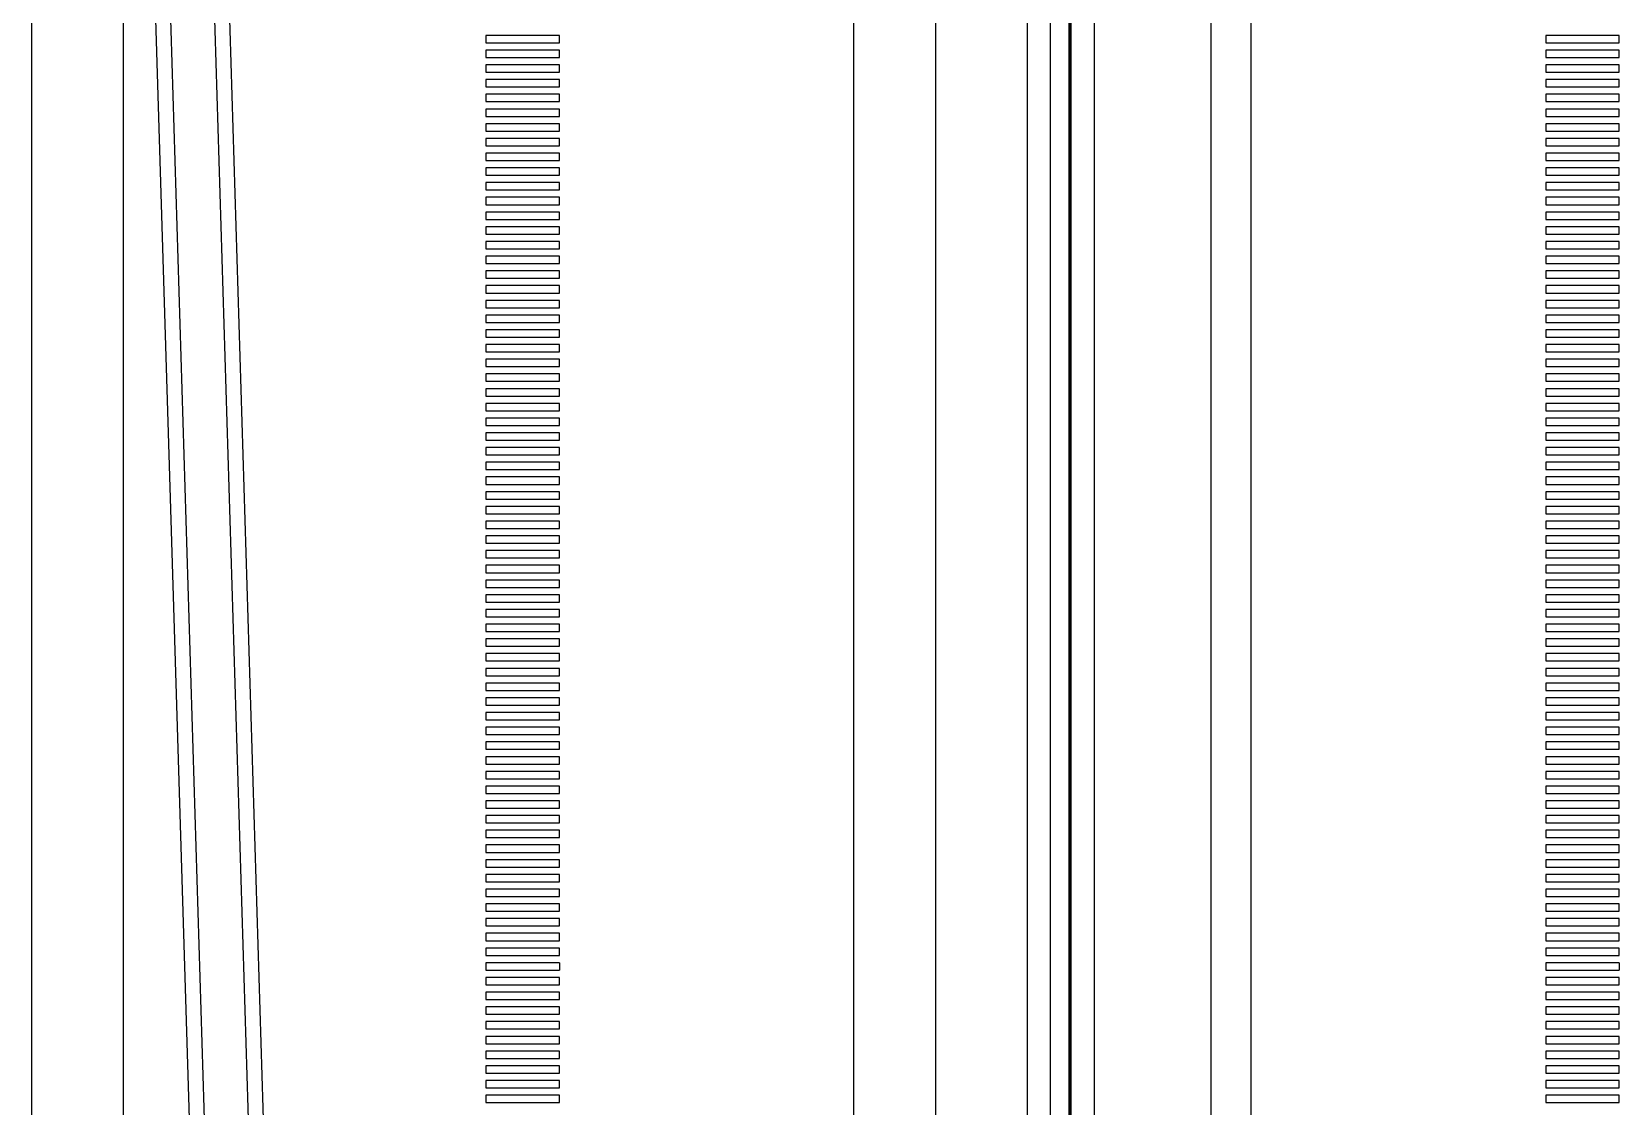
# Paper-space layout 'D' of a CAD drawing. Header units: inches. Extents: x 0 to 136, y 0 to 88.
# Drawn here: x 20.59 to 26.25, y 60.6 to 64.43 of the extents above; entities that cross this region are included whole.
import ezdxf

# ---------------------------------------------------------------- set-up
doc = ezdxf.new("R2010")
doc.units = ezdxf.units.IN
doc.header["$LTSCALE"] = 4
doc.header["$MEASUREMENT"] = 0

psp = doc.layouts.new('D')

# ---------------------------------------------------------------- linework, layer by layer
at = {"color": 7, "linetype": 'Continuous', "lineweight": 25}
for p, q in [((20.5911, 48.8047), (20.5911, 79.7233)), ((24.1428, 49.8332), (24.1428, 79.7233)), ((24.2906, 49.0252), (24.2906, 79.7233)), ((24.2973, 79.7233), (24.2973, 49.0252)), ((24.2973, 49.0252), (24.2973, 79.7233)), ((24.3806, 79.7233), (24.3806, 49.0252)), ((23.8154, 49.8332), (23.8154, 79.6708)), ((24.2228, 79.1984), (24.2228, 49.0147)), ((24.2906, 79.1984), (24.2906, 49.0147)), ((20.9185, 48.2798), (20.9185, 76.0289)), ((20.9425, 76.0285), (21.6917, 51.5595)), ((23.5231, 48.6199), (23.5231, 76.0048)), ((24.7973, 49.0252), (24.7973, 76.0272)), ((24.9404, 48.6199), (24.9404, 76.0247)), ((21.6393, 51.5579), (20.9185, 75.0968)), ((20.9185, 69.9512), (21.4819, 51.553)), ((21.4294, 51.5514), (20.9185, 68.236)), ((22.4732, 64.4204), (22.2107, 64.4204)), ((22.2107, 64.4204), (22.2107, 64.3941)), ((22.4732, 64.4204), (22.2107, 64.4204)), ((22.2107, 64.3941), (22.4732, 64.3941)), ((22.4732, 64.3941), (22.4732, 64.4204)), ((26.2527, 64.4204), (25.9903, 64.4204)), ((25.9903, 64.4204), (25.9903, 64.3941)), ((26.2527, 64.4204), (25.9903, 64.4204)), ((25.9903, 64.3941), (26.2527, 64.3941)), ((26.2527, 64.3941), (26.2527, 64.4204)), ((22.4732, 64.3679), (22.2107, 64.3679)), ((22.2107, 64.3679), (22.2107, 64.3416)), ((22.4732, 64.3679), (22.2107, 64.3679)), ((22.2107, 64.3416), (22.4732, 64.3416)), ((22.4732, 64.3416), (22.4732, 64.3679)), ((26.2527, 64.3679), (25.9903, 64.3679)), ((25.9903, 64.3679), (25.9903, 64.3416)), ((26.2527, 64.3679), (25.9903, 64.3679)), ((25.9903, 64.3416), (26.2527, 64.3416)), ((26.2527, 64.3416), (26.2527, 64.3679)), ((22.4732, 64.3154), (22.2107, 64.3154)), ((22.2107, 64.3154), (22.2107, 64.2891)), ((22.4732, 64.3154), (22.2107, 64.3154)), ((22.2107, 64.2891), (22.4732, 64.2891)), ((22.4732, 64.2629), (22.2107, 64.2629)), ((22.2107, 64.2629), (22.2107, 64.2367)), ((22.4732, 64.2629), (22.2107, 64.2629)), ((22.4732, 64.2891), (22.4732, 64.3154)), ((22.4732, 64.2367), (22.4732, 64.2629)), ((26.2527, 64.3154), (25.9903, 64.3154)), ((25.9903, 64.3154), (25.9903, 64.2891)), ((26.2527, 64.3154), (25.9903, 64.3154)), ((25.9903, 64.2891), (26.2527, 64.2891)), ((26.2527, 64.2629), (25.9903, 64.2629)), ((25.9903, 64.2629), (25.9903, 64.2367)), ((26.2527, 64.2629), (25.9903, 64.2629)), ((26.2527, 64.2891), (26.2527, 64.3154)), ((26.2527, 64.2367), (26.2527, 64.2629)), ((22.2107, 64.2367), (22.4732, 64.2367)), ((22.4732, 64.2104), (22.2107, 64.2104)), ((22.2107, 64.2104), (22.2107, 64.1842)), ((22.4732, 64.2104), (22.2107, 64.2104)), ((22.4732, 64.1842), (22.4732, 64.2104)), ((25.9903, 64.2367), (26.2527, 64.2367)), ((26.2527, 64.2104), (25.9903, 64.2104)), ((25.9903, 64.2104), (25.9903, 64.1842)), ((26.2527, 64.2104), (25.9903, 64.2104)), ((26.2527, 64.1842), (26.2527, 64.2104)), ((22.2107, 64.1842), (22.4732, 64.1842)), ((22.4732, 64.1579), (22.2107, 64.1579)), ((22.2107, 64.1579), (22.2107, 64.1317)), ((22.4732, 64.1579), (22.2107, 64.1579)), ((22.4732, 64.1317), (22.4732, 64.1579)), ((25.9903, 64.1842), (26.2527, 64.1842)), ((26.2527, 64.1579), (25.9903, 64.1579)), ((25.9903, 64.1579), (25.9903, 64.1317)), ((26.2527, 64.1579), (25.9903, 64.1579)), ((26.2527, 64.1317), (26.2527, 64.1579)), ((22.2107, 64.1317), (22.4732, 64.1317)), ((22.4732, 64.1054), (22.2107, 64.1054)), ((22.2107, 64.1054), (22.2107, 64.0792)), ((22.4732, 64.1054), (22.2107, 64.1054)), ((22.4732, 64.0792), (22.4732, 64.1054)), ((25.9903, 64.1317), (26.2527, 64.1317)), ((26.2527, 64.1054), (25.9903, 64.1054)), ((25.9903, 64.1054), (25.9903, 64.0792)), ((26.2527, 64.1054), (25.9903, 64.1054)), ((26.2527, 64.0792), (26.2527, 64.1054)), ((22.2107, 64.0792), (22.4732, 64.0792)), ((22.4732, 64.0529), (22.2107, 64.0529)), ((22.2107, 64.0529), (22.2107, 64.0267)), ((22.4732, 64.0529), (22.2107, 64.0529)), ((22.4732, 64.0267), (22.4732, 64.0529)), ((25.9903, 64.0792), (26.2527, 64.0792)), ((26.2527, 64.0529), (25.9903, 64.0529)), ((25.9903, 64.0529), (25.9903, 64.0267)), ((26.2527, 64.0529), (25.9903, 64.0529)), ((26.2527, 64.0267), (26.2527, 64.0529)), ((22.2107, 64.0267), (22.4732, 64.0267)), ((22.4732, 64.0004), (22.2107, 64.0004)), ((22.2107, 64.0004), (22.2107, 63.9742)), ((22.4732, 64.0004), (22.2107, 64.0004)), ((22.4732, 63.9742), (22.4732, 64.0004)), ((25.9903, 64.0267), (26.2527, 64.0267)), ((26.2527, 64.0004), (25.9903, 64.0004)), ((25.9903, 64.0004), (25.9903, 63.9742)), ((26.2527, 64.0004), (25.9903, 64.0004)), ((26.2527, 63.9742), (26.2527, 64.0004)), ((22.2107, 63.9742), (22.4732, 63.9742)), ((22.4732, 63.9479), (22.2107, 63.9479)), ((22.2107, 63.9479), (22.2107, 63.9217)), ((22.4732, 63.9479), (22.2107, 63.9479)), ((22.2107, 63.9217), (22.4732, 63.9217)), ((22.4732, 63.9217), (22.4732, 63.9479)), ((25.9903, 63.9742), (26.2527, 63.9742)), ((26.2527, 63.9479), (25.9903, 63.9479)), ((25.9903, 63.9479), (25.9903, 63.9217)), ((26.2527, 63.9479), (25.9903, 63.9479)), ((25.9903, 63.9217), (26.2527, 63.9217)), ((26.2527, 63.9217), (26.2527, 63.9479)), ((22.4732, 63.8954), (22.2107, 63.8954)), ((22.2107, 63.8954), (22.2107, 63.8692)), ((22.4732, 63.8954), (22.2107, 63.8954)), ((22.2107, 63.8692), (22.4732, 63.8692)), ((22.4732, 63.8692), (22.4732, 63.8954)), ((26.2527, 63.8954), (25.9903, 63.8954)), ((25.9903, 63.8954), (25.9903, 63.8692)), ((26.2527, 63.8954), (25.9903, 63.8954)), ((25.9903, 63.8692), (26.2527, 63.8692)), ((26.2527, 63.8692), (26.2527, 63.8954)), ((22.4732, 63.843), (22.2107, 63.843)), ((22.2107, 63.843), (22.2107, 63.8167)), ((22.4732, 63.843), (22.2107, 63.843)), ((22.2107, 63.8167), (22.4732, 63.8167)), ((22.4732, 63.8167), (22.4732, 63.843)), ((26.2527, 63.843), (25.9903, 63.843)), ((25.9903, 63.843), (25.9903, 63.8167)), ((26.2527, 63.843), (25.9903, 63.843)), ((25.9903, 63.8167), (26.2527, 63.8167)), ((26.2527, 63.8167), (26.2527, 63.843)), ((22.4732, 63.7905), (22.2107, 63.7905)), ((22.2107, 63.7905), (22.2107, 63.7642)), ((22.4732, 63.7905), (22.2107, 63.7905)), ((22.2107, 63.7642), (22.4732, 63.7642)), ((22.4732, 63.7642), (22.4732, 63.7905)), ((26.2527, 63.7905), (25.9903, 63.7905)), ((25.9903, 63.7905), (25.9903, 63.7642)), ((26.2527, 63.7905), (25.9903, 63.7905)), ((25.9903, 63.7642), (26.2527, 63.7642)), ((26.2527, 63.7642), (26.2527, 63.7905)), ((22.4732, 63.738), (22.2107, 63.738)), ((22.2107, 63.738), (22.2107, 63.7117)), ((22.4732, 63.738), (22.2107, 63.738)), ((22.2107, 63.7117), (22.4732, 63.7117)), ((22.4732, 63.7117), (22.4732, 63.738)), ((26.2527, 63.738), (25.9903, 63.738)), ((25.9903, 63.738), (25.9903, 63.7117)), ((26.2527, 63.738), (25.9903, 63.738)), ((25.9903, 63.7117), (26.2527, 63.7117)), ((26.2527, 63.7117), (26.2527, 63.738)), ((22.4732, 63.6855), (22.2107, 63.6855)), ((22.2107, 63.6855), (22.2107, 63.6592)), ((22.4732, 63.6855), (22.2107, 63.6855)), ((22.2107, 63.6592), (22.4732, 63.6592)), ((22.4732, 63.6592), (22.4732, 63.6855)), ((26.2527, 63.6855), (25.9903, 63.6855)), ((25.9903, 63.6855), (25.9903, 63.6592)), ((26.2527, 63.6855), (25.9903, 63.6855)), ((25.9903, 63.6592), (26.2527, 63.6592)), ((26.2527, 63.6592), (26.2527, 63.6855)), ((22.4732, 63.633), (22.2107, 63.633)), ((22.2107, 63.633), (22.2107, 63.6067)), ((22.4732, 63.633), (22.2107, 63.633)), ((22.2107, 63.6067), (22.4732, 63.6067)), ((22.4732, 63.5805), (22.2107, 63.5805)), ((22.2107, 63.5805), (22.2107, 63.5542)), ((22.4732, 63.5805), (22.2107, 63.5805)), ((22.4732, 63.6067), (22.4732, 63.633)), ((22.4732, 63.5542), (22.4732, 63.5805)), ((26.2527, 63.633), (25.9903, 63.633)), ((25.9903, 63.633), (25.9903, 63.6067)), ((26.2527, 63.633), (25.9903, 63.633)), ((25.9903, 63.6067), (26.2527, 63.6067)), ((26.2527, 63.5805), (25.9903, 63.5805)), ((25.9903, 63.5805), (25.9903, 63.5542)), ((26.2527, 63.5805), (25.9903, 63.5805)), ((26.2527, 63.6067), (26.2527, 63.633)), ((26.2527, 63.5542), (26.2527, 63.5805)), ((22.2107, 63.5542), (22.4732, 63.5542)), ((22.4732, 63.528), (22.2107, 63.528)), ((22.2107, 63.528), (22.2107, 63.5017)), ((22.4732, 63.528), (22.2107, 63.528)), ((22.4732, 63.5017), (22.4732, 63.528)), ((25.9903, 63.5542), (26.2527, 63.5542)), ((26.2527, 63.528), (25.9903, 63.528)), ((25.9903, 63.528), (25.9903, 63.5017)), ((26.2527, 63.528), (25.9903, 63.528)), ((26.2527, 63.5017), (26.2527, 63.528)), ((22.2107, 63.5017), (22.4732, 63.5017)), ((22.4732, 63.4755), (22.2107, 63.4755)), ((22.2107, 63.4755), (22.2107, 63.4492)), ((22.4732, 63.4755), (22.2107, 63.4755)), ((22.4732, 63.4492), (22.4732, 63.4755)), ((25.9903, 63.5017), (26.2527, 63.5017)), ((26.2527, 63.4755), (25.9903, 63.4755)), ((25.9903, 63.4755), (25.9903, 63.4492)), ((26.2527, 63.4755), (25.9903, 63.4755)), ((26.2527, 63.4492), (26.2527, 63.4755)), ((22.2107, 63.4492), (22.4732, 63.4492)), ((22.4732, 63.423), (22.2107, 63.423)), ((22.2107, 63.423), (22.2107, 63.3968)), ((22.4732, 63.423), (22.2107, 63.423)), ((22.4732, 63.3968), (22.4732, 63.423)), ((25.9903, 63.4492), (26.2527, 63.4492)), ((26.2527, 63.423), (25.9903, 63.423)), ((25.9903, 63.423), (25.9903, 63.3968)), ((26.2527, 63.423), (25.9903, 63.423)), ((26.2527, 63.3968), (26.2527, 63.423)), ((22.2107, 63.3968), (22.4732, 63.3968)), ((22.4732, 63.3705), (22.2107, 63.3705)), ((22.2107, 63.3705), (22.2107, 63.3443)), ((22.4732, 63.3705), (22.2107, 63.3705)), ((22.4732, 63.3443), (22.4732, 63.3705)), ((25.9903, 63.3968), (26.2527, 63.3968)), ((26.2527, 63.3705), (25.9903, 63.3705)), ((25.9903, 63.3705), (25.9903, 63.3443)), ((26.2527, 63.3705), (25.9903, 63.3705)), ((26.2527, 63.3443), (26.2527, 63.3705)), ((22.2107, 63.3443), (22.4732, 63.3443)), ((22.4732, 63.318), (22.2107, 63.318)), ((22.2107, 63.318), (22.2107, 63.2918)), ((22.4732, 63.318), (22.2107, 63.318)), ((22.4732, 63.2918), (22.4732, 63.318)), ((25.9903, 63.3443), (26.2527, 63.3443)), ((26.2527, 63.318), (25.9903, 63.318)), ((25.9903, 63.318), (25.9903, 63.2918)), ((26.2527, 63.318), (25.9903, 63.318)), ((26.2527, 63.2918), (26.2527, 63.318)), ((22.2107, 63.2918), (22.4732, 63.2918)), ((22.4732, 63.2655), (22.2107, 63.2655)), ((22.2107, 63.2655), (22.2107, 63.2393)), ((22.4732, 63.2655), (22.2107, 63.2655)), ((22.4732, 63.2393), (22.4732, 63.2655)), ((25.9903, 63.2918), (26.2527, 63.2918)), ((26.2527, 63.2655), (25.9903, 63.2655)), ((25.9903, 63.2655), (25.9903, 63.2393)), ((26.2527, 63.2655), (25.9903, 63.2655)), ((26.2527, 63.2393), (26.2527, 63.2655)), ((22.2107, 63.2393), (22.4732, 63.2393)), ((22.4732, 63.213), (22.2107, 63.213)), ((22.2107, 63.213), (22.2107, 63.1868)), ((22.4732, 63.213), (22.2107, 63.213)), ((22.2107, 63.1868), (22.4732, 63.1868)), ((22.4732, 63.1868), (22.4732, 63.213)), ((25.9903, 63.2393), (26.2527, 63.2393)), ((26.2527, 63.213), (25.9903, 63.213)), ((25.9903, 63.213), (25.9903, 63.1868)), ((26.2527, 63.213), (25.9903, 63.213)), ((25.9903, 63.1868), (26.2527, 63.1868)), ((26.2527, 63.1868), (26.2527, 63.213)), ((22.4732, 63.1605), (22.2107, 63.1605)), ((22.2107, 63.1605), (22.2107, 63.1343)), ((22.4732, 63.1605), (22.2107, 63.1605)), ((22.2107, 63.1343), (22.4732, 63.1343)), ((22.4732, 63.1343), (22.4732, 63.1605)), ((26.2527, 63.1605), (25.9903, 63.1605)), ((25.9903, 63.1605), (25.9903, 63.1343)), ((26.2527, 63.1605), (25.9903, 63.1605)), ((25.9903, 63.1343), (26.2527, 63.1343)), ((26.2527, 63.1343), (26.2527, 63.1605)), ((22.4732, 63.108), (22.2107, 63.108)), ((22.2107, 63.108), (22.2107, 63.0818)), ((22.4732, 63.108), (22.2107, 63.108)), ((22.2107, 63.0818), (22.4732, 63.0818)), ((22.4732, 63.0818), (22.4732, 63.108)), ((26.2527, 63.108), (25.9903, 63.108)), ((25.9903, 63.108), (25.9903, 63.0818)), ((26.2527, 63.108), (25.9903, 63.108)), ((25.9903, 63.0818), (26.2527, 63.0818)), ((26.2527, 63.0818), (26.2527, 63.108)), ((22.4732, 63.0555), (22.2107, 63.0555)), ((22.2107, 63.0555), (22.2107, 63.0293)), ((22.4732, 63.0555), (22.2107, 63.0555)), ((22.2107, 63.0293), (22.4732, 63.0293)), ((22.4732, 63.0293), (22.4732, 63.0555)), ((26.2527, 63.0555), (25.9903, 63.0555)), ((25.9903, 63.0555), (25.9903, 63.0293)), ((26.2527, 63.0555), (25.9903, 63.0555)), ((25.9903, 63.0293), (26.2527, 63.0293)), ((26.2527, 63.0293), (26.2527, 63.0555)), ((22.4732, 63.0031), (22.2107, 63.0031)), ((22.2107, 63.0031), (22.2107, 62.9768)), ((22.4732, 63.0031), (22.2107, 63.0031)), ((22.2107, 62.9768), (22.4732, 62.9768)), ((22.4732, 62.9768), (22.4732, 63.0031)), ((26.2527, 63.0031), (25.9903, 63.0031)), ((25.9903, 63.0031), (25.9903, 62.9768)), ((26.2527, 63.0031), (25.9903, 63.0031)), ((25.9903, 62.9768), (26.2527, 62.9768)), ((26.2527, 62.9768), (26.2527, 63.0031)), ((22.4732, 62.9506), (22.2107, 62.9506)), ((22.2107, 62.9506), (22.2107, 62.9243)), ((22.4732, 62.9506), (22.2107, 62.9506)), ((22.2107, 62.9243), (22.4732, 62.9243)), ((22.4732, 62.9243), (22.4732, 62.9506)), ((26.2527, 62.9506), (25.9903, 62.9506)), ((25.9903, 62.9506), (25.9903, 62.9243)), ((26.2527, 62.9506), (25.9903, 62.9506)), ((25.9903, 62.9243), (26.2527, 62.9243)), ((26.2527, 62.9243), (26.2527, 62.9506)), ((22.4732, 62.8981), (22.2107, 62.8981)), ((22.2107, 62.8981), (22.2107, 62.8718)), ((22.4732, 62.8981), (22.2107, 62.8981)), ((22.2107, 62.8718), (22.4732, 62.8718)), ((22.4732, 62.8456), (22.2107, 62.8456)), ((22.2107, 62.8456), (22.2107, 62.8193)), ((22.4732, 62.8456), (22.2107, 62.8456)), ((22.4732, 62.8718), (22.4732, 62.8981)), ((22.4732, 62.8193), (22.4732, 62.8456)), ((26.2527, 62.8981), (25.9903, 62.8981)), ((25.9903, 62.8981), (25.9903, 62.8718)), ((26.2527, 62.8981), (25.9903, 62.8981)), ((25.9903, 62.8718), (26.2527, 62.8718)), ((26.2527, 62.8456), (25.9903, 62.8456)), ((25.9903, 62.8456), (25.9903, 62.8193)), ((26.2527, 62.8456), (25.9903, 62.8456)), ((26.2527, 62.8718), (26.2527, 62.8981)), ((26.2527, 62.8193), (26.2527, 62.8456)), ((22.2107, 62.8193), (22.4732, 62.8193)), ((22.4732, 62.7931), (22.2107, 62.7931)), ((22.2107, 62.7931), (22.2107, 62.7668)), ((22.4732, 62.7931), (22.2107, 62.7931)), ((22.4732, 62.7668), (22.4732, 62.7931)), ((25.9903, 62.8193), (26.2527, 62.8193)), ((26.2527, 62.7931), (25.9903, 62.7931)), ((25.9903, 62.7931), (25.9903, 62.7668)), ((26.2527, 62.7931), (25.9903, 62.7931)), ((26.2527, 62.7668), (26.2527, 62.7931)), ((22.2107, 62.7668), (22.4732, 62.7668)), ((22.4732, 62.7406), (22.2107, 62.7406)), ((22.2107, 62.7406), (22.2107, 62.7143)), ((22.4732, 62.7406), (22.2107, 62.7406)), ((22.4732, 62.7143), (22.4732, 62.7406)), ((25.9903, 62.7668), (26.2527, 62.7668)), ((26.2527, 62.7406), (25.9903, 62.7406)), ((25.9903, 62.7406), (25.9903, 62.7143)), ((26.2527, 62.7406), (25.9903, 62.7406)), ((26.2527, 62.7143), (26.2527, 62.7406)), ((22.2107, 62.7143), (22.4732, 62.7143)), ((22.4732, 62.6881), (22.2107, 62.6881)), ((22.2107, 62.6881), (22.2107, 62.6618)), ((22.4732, 62.6881), (22.2107, 62.6881)), ((22.4732, 62.6618), (22.4732, 62.6881)), ((25.9903, 62.7143), (26.2527, 62.7143)), ((26.2527, 62.6881), (25.9903, 62.6881)), ((25.9903, 62.6881), (25.9903, 62.6618)), ((26.2527, 62.6881), (25.9903, 62.6881)), ((26.2527, 62.6618), (26.2527, 62.6881)), ((22.2107, 62.6618), (22.4732, 62.6618)), ((22.4732, 62.6356), (22.2107, 62.6356)), ((22.2107, 62.6356), (22.2107, 62.6094)), ((22.4732, 62.6356), (22.2107, 62.6356)), ((22.4732, 62.6094), (22.4732, 62.6356)), ((25.9903, 62.6618), (26.2527, 62.6618)), ((26.2527, 62.6356), (25.9903, 62.6356)), ((25.9903, 62.6356), (25.9903, 62.6094)), ((26.2527, 62.6356), (25.9903, 62.6356)), ((26.2527, 62.6094), (26.2527, 62.6356)), ((22.2107, 62.6094), (22.4732, 62.6094)), ((22.4732, 62.5831), (22.2107, 62.5831)), ((22.2107, 62.5831), (22.2107, 62.5569)), ((22.4732, 62.5831), (22.2107, 62.5831)), ((22.4732, 62.5569), (22.4732, 62.5831)), ((25.9903, 62.6094), (26.2527, 62.6094)), ((26.2527, 62.5831), (25.9903, 62.5831)), ((25.9903, 62.5831), (25.9903, 62.5569)), ((26.2527, 62.5831), (25.9903, 62.5831)), ((26.2527, 62.5569), (26.2527, 62.5831)), ((22.2107, 62.5569), (22.4732, 62.5569)), ((22.4732, 62.5306), (22.2107, 62.5306)), ((22.2107, 62.5306), (22.2107, 62.5044)), ((22.4732, 62.5306), (22.2107, 62.5306)), ((22.4732, 62.5044), (22.4732, 62.5306)), ((25.9903, 62.5569), (26.2527, 62.5569)), ((26.2527, 62.5306), (25.9903, 62.5306)), ((25.9903, 62.5306), (25.9903, 62.5044)), ((26.2527, 62.5306), (25.9903, 62.5306)), ((26.2527, 62.5044), (26.2527, 62.5306)), ((22.2107, 62.5044), (22.4732, 62.5044)), ((22.4732, 62.4781), (22.2107, 62.4781)), ((22.2107, 62.4781), (22.2107, 62.4519)), ((22.4732, 62.4781), (22.2107, 62.4781)), ((22.2107, 62.4519), (22.4732, 62.4519)), ((22.4732, 62.4519), (22.4732, 62.4781)), ((25.9903, 62.5044), (26.2527, 62.5044)), ((26.2527, 62.4781), (25.9903, 62.4781)), ((25.9903, 62.4781), (25.9903, 62.4519)), ((26.2527, 62.4781), (25.9903, 62.4781)), ((25.9903, 62.4519), (26.2527, 62.4519)), ((26.2527, 62.4519), (26.2527, 62.4781)), ((22.4732, 62.4256), (22.2107, 62.4256)), ((22.2107, 62.4256), (22.2107, 62.3994)), ((22.4732, 62.4256), (22.2107, 62.4256)), ((22.2107, 62.3994), (22.4732, 62.3994)), ((22.4732, 62.3994), (22.4732, 62.4256)), ((26.2527, 62.4256), (25.9903, 62.4256)), ((25.9903, 62.4256), (25.9903, 62.3994)), ((26.2527, 62.4256), (25.9903, 62.4256)), ((25.9903, 62.3994), (26.2527, 62.3994)), ((26.2527, 62.3994), (26.2527, 62.4256)), ((22.4732, 62.3731), (22.2107, 62.3731)), ((22.2107, 62.3731), (22.2107, 62.3469)), ((22.4732, 62.3731), (22.2107, 62.3731)), ((22.2107, 62.3469), (22.4732, 62.3469)), ((22.4732, 62.3469), (22.4732, 62.3731)), ((26.2527, 62.3731), (25.9903, 62.3731)), ((25.9903, 62.3731), (25.9903, 62.3469)), ((26.2527, 62.3731), (25.9903, 62.3731)), ((25.9903, 62.3469), (26.2527, 62.3469)), ((26.2527, 62.3469), (26.2527, 62.3731)), ((22.4732, 62.3206), (22.2107, 62.3206)), ((22.2107, 62.3206), (22.2107, 62.2944)), ((22.4732, 62.3206), (22.2107, 62.3206)), ((22.2107, 62.2944), (22.4732, 62.2944)), ((22.4732, 62.2944), (22.4732, 62.3206)), ((26.2527, 62.3206), (25.9903, 62.3206)), ((25.9903, 62.3206), (25.9903, 62.2944)), ((26.2527, 62.3206), (25.9903, 62.3206)), ((25.9903, 62.2944), (26.2527, 62.2944)), ((26.2527, 62.2944), (26.2527, 62.3206)), ((22.4732, 62.2681), (22.2107, 62.2681)), ((22.2107, 62.2681), (22.2107, 62.2419)), ((22.4732, 62.2681), (22.2107, 62.2681)), ((22.2107, 62.2419), (22.4732, 62.2419)), ((22.4732, 62.2419), (22.4732, 62.2681)), ((26.2527, 62.2681), (25.9903, 62.2681)), ((25.9903, 62.2681), (25.9903, 62.2419)), ((26.2527, 62.2681), (25.9903, 62.2681)), ((25.9903, 62.2419), (26.2527, 62.2419)), ((26.2527, 62.2419), (26.2527, 62.2681)), ((22.4732, 62.2157), (22.2107, 62.2157)), ((22.2107, 62.2157), (22.2107, 62.1894)), ((22.4732, 62.2157), (22.2107, 62.2157)), ((22.2107, 62.1894), (22.4732, 62.1894)), ((22.4732, 62.1894), (22.4732, 62.2157)), ((26.2527, 62.2157), (25.9903, 62.2157)), ((25.9903, 62.2157), (25.9903, 62.1894)), ((26.2527, 62.2157), (25.9903, 62.2157)), ((25.9903, 62.1894), (26.2527, 62.1894)), ((26.2527, 62.1894), (26.2527, 62.2157)), ((22.4732, 62.1632), (22.2107, 62.1632)), ((22.2107, 62.1632), (22.2107, 62.1369)), ((22.4732, 62.1632), (22.2107, 62.1632)), ((22.2107, 62.1369), (22.4732, 62.1369)), ((22.4732, 62.1107), (22.2107, 62.1107)), ((22.2107, 62.1107), (22.2107, 62.0844)), ((22.4732, 62.1107), (22.2107, 62.1107)), ((22.4732, 62.1369), (22.4732, 62.1632)), ((22.4732, 62.0844), (22.4732, 62.1107)), ((26.2527, 62.1632), (25.9903, 62.1632)), ((25.9903, 62.1632), (25.9903, 62.1369)), ((26.2527, 62.1632), (25.9903, 62.1632)), ((25.9903, 62.1369), (26.2527, 62.1369)), ((26.2527, 62.1107), (25.9903, 62.1107)), ((25.9903, 62.1107), (25.9903, 62.0844)), ((26.2527, 62.1107), (25.9903, 62.1107)), ((26.2527, 62.1369), (26.2527, 62.1632)), ((26.2527, 62.0844), (26.2527, 62.1107)), ((22.2107, 62.0844), (22.4732, 62.0844)), ((22.4732, 62.0582), (22.2107, 62.0582)), ((22.2107, 62.0582), (22.2107, 62.0319)), ((22.4732, 62.0582), (22.2107, 62.0582)), ((22.4732, 62.0319), (22.4732, 62.0582)), ((25.9903, 62.0844), (26.2527, 62.0844)), ((26.2527, 62.0582), (25.9903, 62.0582)), ((25.9903, 62.0582), (25.9903, 62.0319)), ((26.2527, 62.0582), (25.9903, 62.0582)), ((26.2527, 62.0319), (26.2527, 62.0582)), ((22.2107, 62.0319), (22.4732, 62.0319)), ((22.4732, 62.0057), (22.2107, 62.0057)), ((22.2107, 62.0057), (22.2107, 61.9794)), ((22.4732, 62.0057), (22.2107, 62.0057)), ((22.4732, 61.9794), (22.4732, 62.0057)), ((25.9903, 62.0319), (26.2527, 62.0319)), ((26.2527, 62.0057), (25.9903, 62.0057)), ((25.9903, 62.0057), (25.9903, 61.9794)), ((26.2527, 62.0057), (25.9903, 62.0057)), ((26.2527, 61.9794), (26.2527, 62.0057)), ((22.2107, 61.9794), (22.4732, 61.9794)), ((22.4732, 61.9532), (22.2107, 61.9532)), ((22.2107, 61.9532), (22.2107, 61.9269)), ((22.4732, 61.9532), (22.2107, 61.9532)), ((22.4732, 61.9269), (22.4732, 61.9532)), ((25.9903, 61.9794), (26.2527, 61.9794)), ((26.2527, 61.9532), (25.9903, 61.9532)), ((25.9903, 61.9532), (25.9903, 61.9269)), ((26.2527, 61.9532), (25.9903, 61.9532)), ((26.2527, 61.9269), (26.2527, 61.9532)), ((22.2107, 61.9269), (22.4732, 61.9269)), ((22.4732, 61.9007), (22.2107, 61.9007)), ((22.2107, 61.9007), (22.2107, 61.8744)), ((22.4732, 61.9007), (22.2107, 61.9007)), ((22.4732, 61.8744), (22.4732, 61.9007)), ((25.9903, 61.9269), (26.2527, 61.9269)), ((26.2527, 61.9007), (25.9903, 61.9007)), ((25.9903, 61.9007), (25.9903, 61.8744)), ((26.2527, 61.9007), (25.9903, 61.9007)), ((26.2527, 61.8744), (26.2527, 61.9007)), ((22.2107, 61.8744), (22.4732, 61.8744)), ((22.4732, 61.8482), (22.2107, 61.8482)), ((22.2107, 61.8482), (22.2107, 61.822)), ((22.4732, 61.8482), (22.2107, 61.8482)), ((22.4732, 61.822), (22.4732, 61.8482)), ((25.9903, 61.8744), (26.2527, 61.8744)), ((26.2527, 61.8482), (25.9903, 61.8482)), ((25.9903, 61.8482), (25.9903, 61.822)), ((26.2527, 61.8482), (25.9903, 61.8482)), ((26.2527, 61.822), (26.2527, 61.8482)), ((22.2107, 61.822), (22.4732, 61.822)), ((22.4732, 61.7957), (22.2107, 61.7957)), ((22.2107, 61.7957), (22.2107, 61.7695)), ((22.4732, 61.7957), (22.2107, 61.7957)), ((22.2107, 61.7695), (22.4732, 61.7695)), ((22.4732, 61.7695), (22.4732, 61.7957)), ((25.9903, 61.822), (26.2527, 61.822)), ((26.2527, 61.7957), (25.9903, 61.7957)), ((25.9903, 61.7957), (25.9903, 61.7695)), ((26.2527, 61.7957), (25.9903, 61.7957)), ((25.9903, 61.7695), (26.2527, 61.7695)), ((26.2527, 61.7695), (26.2527, 61.7957)), ((22.4732, 61.7432), (22.2107, 61.7432)), ((22.2107, 61.7432), (22.2107, 61.717)), ((22.4732, 61.7432), (22.2107, 61.7432)), ((22.2107, 61.717), (22.4732, 61.717)), ((22.4732, 61.717), (22.4732, 61.7432)), ((26.2527, 61.7432), (25.9903, 61.7432)), ((25.9903, 61.7432), (25.9903, 61.717)), ((26.2527, 61.7432), (25.9903, 61.7432)), ((25.9903, 61.717), (26.2527, 61.717)), ((26.2527, 61.717), (26.2527, 61.7432)), ((22.4732, 61.6907), (22.2107, 61.6907)), ((22.2107, 61.6907), (22.2107, 61.6645)), ((22.4732, 61.6907), (22.2107, 61.6907)), ((22.2107, 61.6645), (22.4732, 61.6645)), ((22.4732, 61.6645), (22.4732, 61.6907)), ((26.2527, 61.6907), (25.9903, 61.6907)), ((25.9903, 61.6907), (25.9903, 61.6645)), ((26.2527, 61.6907), (25.9903, 61.6907)), ((25.9903, 61.6645), (26.2527, 61.6645)), ((26.2527, 61.6645), (26.2527, 61.6907)), ((22.4732, 61.6382), (22.2107, 61.6382)), ((22.2107, 61.6382), (22.2107, 61.612)), ((22.4732, 61.6382), (22.2107, 61.6382)), ((22.2107, 61.612), (22.4732, 61.612)), ((22.4732, 61.612), (22.4732, 61.6382)), ((26.2527, 61.6382), (25.9903, 61.6382)), ((25.9903, 61.6382), (25.9903, 61.612)), ((26.2527, 61.6382), (25.9903, 61.6382)), ((25.9903, 61.612), (26.2527, 61.612)), ((26.2527, 61.612), (26.2527, 61.6382)), ((22.4732, 61.5857), (22.2107, 61.5857)), ((22.2107, 61.5857), (22.2107, 61.5595)), ((22.4732, 61.5857), (22.2107, 61.5857)), ((22.2107, 61.5595), (22.4732, 61.5595)), ((22.4732, 61.5595), (22.4732, 61.5857)), ((26.2527, 61.5857), (25.9903, 61.5857)), ((25.9903, 61.5857), (25.9903, 61.5595)), ((26.2527, 61.5857), (25.9903, 61.5857)), ((25.9903, 61.5595), (26.2527, 61.5595)), ((26.2527, 61.5595), (26.2527, 61.5857)), ((22.4732, 61.5332), (22.2107, 61.5332)), ((22.2107, 61.5332), (22.2107, 61.507)), ((22.4732, 61.5332), (22.2107, 61.5332)), ((22.2107, 61.507), (22.4732, 61.507)), ((22.4732, 61.507), (22.4732, 61.5332)), ((26.2527, 61.5332), (25.9903, 61.5332)), ((25.9903, 61.5332), (25.9903, 61.507)), ((26.2527, 61.5332), (25.9903, 61.5332)), ((25.9903, 61.507), (26.2527, 61.507)), ((26.2527, 61.507), (26.2527, 61.5332)), ((22.4732, 61.4807), (22.2107, 61.4807)), ((22.2107, 61.4807), (22.2107, 61.4545)), ((22.4732, 61.4807), (22.2107, 61.4807)), ((22.2107, 61.4545), (22.4732, 61.4545)), ((22.4732, 61.4545), (22.4732, 61.4807)), ((26.2527, 61.4807), (25.9903, 61.4807)), ((25.9903, 61.4807), (25.9903, 61.4545)), ((26.2527, 61.4807), (25.9903, 61.4807)), ((25.9903, 61.4545), (26.2527, 61.4545)), ((26.2527, 61.4545), (26.2527, 61.4807)), ((22.4732, 61.4283), (22.2107, 61.4283)), ((22.2107, 61.4283), (22.2107, 61.402)), ((22.4732, 61.4283), (22.2107, 61.4283)), ((22.2107, 61.402), (22.4732, 61.402)), ((22.4732, 61.3758), (22.2107, 61.3758)), ((22.2107, 61.3758), (22.2107, 61.3495)), ((22.4732, 61.3758), (22.2107, 61.3758)), ((22.4732, 61.402), (22.4732, 61.4283)), ((22.4732, 61.3495), (22.4732, 61.3758)), ((26.2527, 61.4283), (25.9903, 61.4283)), ((25.9903, 61.4283), (25.9903, 61.402)), ((26.2527, 61.4283), (25.9903, 61.4283)), ((25.9903, 61.402), (26.2527, 61.402)), ((26.2527, 61.3758), (25.9903, 61.3758)), ((25.9903, 61.3758), (25.9903, 61.3495)), ((26.2527, 61.3758), (25.9903, 61.3758)), ((26.2527, 61.402), (26.2527, 61.4283)), ((26.2527, 61.3495), (26.2527, 61.3758)), ((22.2107, 61.3495), (22.4732, 61.3495)), ((22.4732, 61.3233), (22.2107, 61.3233)), ((22.2107, 61.3233), (22.2107, 61.297)), ((22.4732, 61.3233), (22.2107, 61.3233)), ((22.4732, 61.297), (22.4732, 61.3233)), ((25.9903, 61.3495), (26.2527, 61.3495)), ((26.2527, 61.3233), (25.9903, 61.3233)), ((25.9903, 61.3233), (25.9903, 61.297)), ((26.2527, 61.3233), (25.9903, 61.3233)), ((26.2527, 61.297), (26.2527, 61.3233)), ((22.2107, 61.297), (22.4732, 61.297)), ((22.4732, 61.2708), (22.2107, 61.2708)), ((22.2107, 61.2708), (22.2107, 61.2445)), ((22.4732, 61.2708), (22.2107, 61.2708)), ((22.4732, 61.2445), (22.4732, 61.2708)), ((25.9903, 61.297), (26.2527, 61.297)), ((26.2527, 61.2708), (25.9903, 61.2708)), ((25.9903, 61.2708), (25.9903, 61.2445)), ((26.2527, 61.2708), (25.9903, 61.2708)), ((26.2527, 61.2445), (26.2527, 61.2708)), ((22.2107, 61.2445), (22.4732, 61.2445)), ((22.4732, 61.2183), (22.2107, 61.2183)), ((22.2107, 61.2183), (22.2107, 61.192)), ((22.4732, 61.2183), (22.2107, 61.2183)), ((22.4732, 61.192), (22.4732, 61.2183)), ((25.9903, 61.2445), (26.2527, 61.2445)), ((26.2527, 61.2183), (25.9903, 61.2183)), ((25.9903, 61.2183), (25.9903, 61.192)), ((26.2527, 61.2183), (25.9903, 61.2183)), ((26.2527, 61.192), (26.2527, 61.2183)), ((22.2107, 61.192), (22.4732, 61.192)), ((22.4732, 61.1658), (22.2107, 61.1658)), ((22.2107, 61.1658), (22.2107, 61.1395)), ((22.4732, 61.1658), (22.2107, 61.1658)), ((22.4732, 61.1395), (22.4732, 61.1658)), ((25.9903, 61.192), (26.2527, 61.192)), ((26.2527, 61.1658), (25.9903, 61.1658)), ((25.9903, 61.1658), (25.9903, 61.1395)), ((26.2527, 61.1658), (25.9903, 61.1658)), ((26.2527, 61.1395), (26.2527, 61.1658)), ((22.2107, 61.1395), (22.4732, 61.1395)), ((22.2107, 61.1133), (22.2107, 61.087)), ((22.4732, 61.1133), (22.2107, 61.1133)), ((22.4732, 61.1133), (22.2107, 61.1133)), ((22.4732, 61.1133), (22.4732, 61.087)), ((25.9903, 61.1395), (26.2527, 61.1395)), ((25.9903, 61.1133), (25.9903, 61.087)), ((26.2527, 61.1133), (25.9903, 61.1133)), ((26.2527, 61.1133), (25.9903, 61.1133)), ((26.2527, 61.1133), (26.2527, 61.087)), ((22.2107, 61.087), (22.4732, 61.087)), ((22.4732, 61.0608), (22.2107, 61.0608)), ((22.2107, 61.0608), (22.2107, 61.0346)), ((22.4732, 61.0608), (22.2107, 61.0608)), ((22.2107, 61.0346), (22.4732, 61.0346)), ((22.4732, 61.0346), (22.4732, 61.0608)), ((25.9903, 61.087), (26.2527, 61.087)), ((26.2527, 61.0608), (25.9903, 61.0608)), ((25.9903, 61.0608), (25.9903, 61.0346)), ((26.2527, 61.0608), (25.9903, 61.0608)), ((25.9903, 61.0346), (26.2527, 61.0346)), ((26.2527, 61.0346), (26.2527, 61.0608)), ((22.4732, 61.0083), (22.2107, 61.0083)), ((22.2107, 61.0083), (22.2107, 60.9821)), ((22.4732, 61.0083), (22.2107, 61.0083)), ((22.2107, 60.9821), (22.4732, 60.9821)), ((22.4732, 60.9821), (22.4732, 61.0083)), ((26.2527, 61.0083), (25.9903, 61.0083)), ((25.9903, 61.0083), (25.9903, 60.9821)), ((26.2527, 61.0083), (25.9903, 61.0083)), ((25.9903, 60.9821), (26.2527, 60.9821)), ((26.2527, 60.9821), (26.2527, 61.0083)), ((22.4732, 60.9558), (22.2107, 60.9558)), ((22.2107, 60.9558), (22.2107, 60.9296)), ((22.4732, 60.9558), (22.2107, 60.9558)), ((22.2107, 60.9296), (22.4732, 60.9296)), ((22.4732, 60.9296), (22.4732, 60.9558)), ((26.2527, 60.9558), (25.9903, 60.9558)), ((25.9903, 60.9558), (25.9903, 60.9296)), ((26.2527, 60.9558), (25.9903, 60.9558)), ((25.9903, 60.9296), (26.2527, 60.9296)), ((26.2527, 60.9296), (26.2527, 60.9558)), ((22.4732, 60.9033), (22.2107, 60.9033)), ((22.2107, 60.9033), (22.2107, 60.8771)), ((22.4732, 60.9033), (22.2107, 60.9033)), ((22.2107, 60.8771), (22.4732, 60.8771)), ((22.4732, 60.8771), (22.4732, 60.9033)), ((26.2527, 60.9033), (25.9903, 60.9033)), ((25.9903, 60.9033), (25.9903, 60.8771)), ((26.2527, 60.9033), (25.9903, 60.9033)), ((25.9903, 60.8771), (26.2527, 60.8771)), ((26.2527, 60.8771), (26.2527, 60.9033)), ((22.4732, 60.8508), (22.2107, 60.8508)), ((22.2107, 60.8508), (22.2107, 60.8246)), ((22.4732, 60.8508), (22.2107, 60.8508)), ((22.2107, 60.8246), (22.4732, 60.8246)), ((22.4732, 60.8246), (22.4732, 60.8508)), ((26.2527, 60.8508), (25.9903, 60.8508)), ((25.9903, 60.8508), (25.9903, 60.8246)), ((26.2527, 60.8508), (25.9903, 60.8508)), ((25.9903, 60.8246), (26.2527, 60.8246)), ((26.2527, 60.8246), (26.2527, 60.8508)), ((22.4732, 60.7983), (22.2107, 60.7983)), ((22.2107, 60.7983), (22.2107, 60.7721)), ((22.4732, 60.7983), (22.2107, 60.7983)), ((22.2107, 60.7721), (22.4732, 60.7721)), ((22.4732, 60.7721), (22.4732, 60.7983)), ((26.2527, 60.7983), (25.9903, 60.7983)), ((25.9903, 60.7983), (25.9903, 60.7721)), ((26.2527, 60.7983), (25.9903, 60.7983)), ((25.9903, 60.7721), (26.2527, 60.7721)), ((26.2527, 60.7721), (26.2527, 60.7983)), ((22.4732, 60.7458), (22.2107, 60.7458)), ((22.2107, 60.7458), (22.2107, 60.7196)), ((22.4732, 60.7458), (22.2107, 60.7458)), ((22.2107, 60.7196), (22.4732, 60.7196)), ((22.4732, 60.6933), (22.2107, 60.6933)), ((22.2107, 60.6933), (22.2107, 60.6671)), ((22.4732, 60.6933), (22.2107, 60.6933)), ((22.4732, 60.7196), (22.4732, 60.7458)), ((22.4732, 60.6671), (22.4732, 60.6933)), ((26.2527, 60.7458), (25.9903, 60.7458)), ((25.9903, 60.7458), (25.9903, 60.7196)), ((26.2527, 60.7458), (25.9903, 60.7458)), ((25.9903, 60.7196), (26.2527, 60.7196)), ((26.2527, 60.6933), (25.9903, 60.6933)), ((25.9903, 60.6933), (25.9903, 60.6671)), ((26.2527, 60.6933), (25.9903, 60.6933)), ((26.2527, 60.7196), (26.2527, 60.7458)), ((26.2527, 60.6671), (26.2527, 60.6933)), ((22.2107, 60.6671), (22.4732, 60.6671)), ((22.4732, 60.6409), (22.2107, 60.6409)), ((22.2107, 60.6409), (22.2107, 60.6146)), ((22.4732, 60.6409), (22.2107, 60.6409)), ((22.4732, 60.6146), (22.4732, 60.6409)), ((25.9903, 60.6671), (26.2527, 60.6671)), ((26.2527, 60.6409), (25.9903, 60.6409)), ((25.9903, 60.6409), (25.9903, 60.6146)), ((26.2527, 60.6409), (25.9903, 60.6409)), ((26.2527, 60.6146), (26.2527, 60.6409)), ((22.2107, 60.6146), (22.4732, 60.6146)), ((25.9903, 60.6146), (26.2527, 60.6146))]:
    psp.add_line(p, q, dxfattribs=at)

doc.saveas('drawing.dxf')
